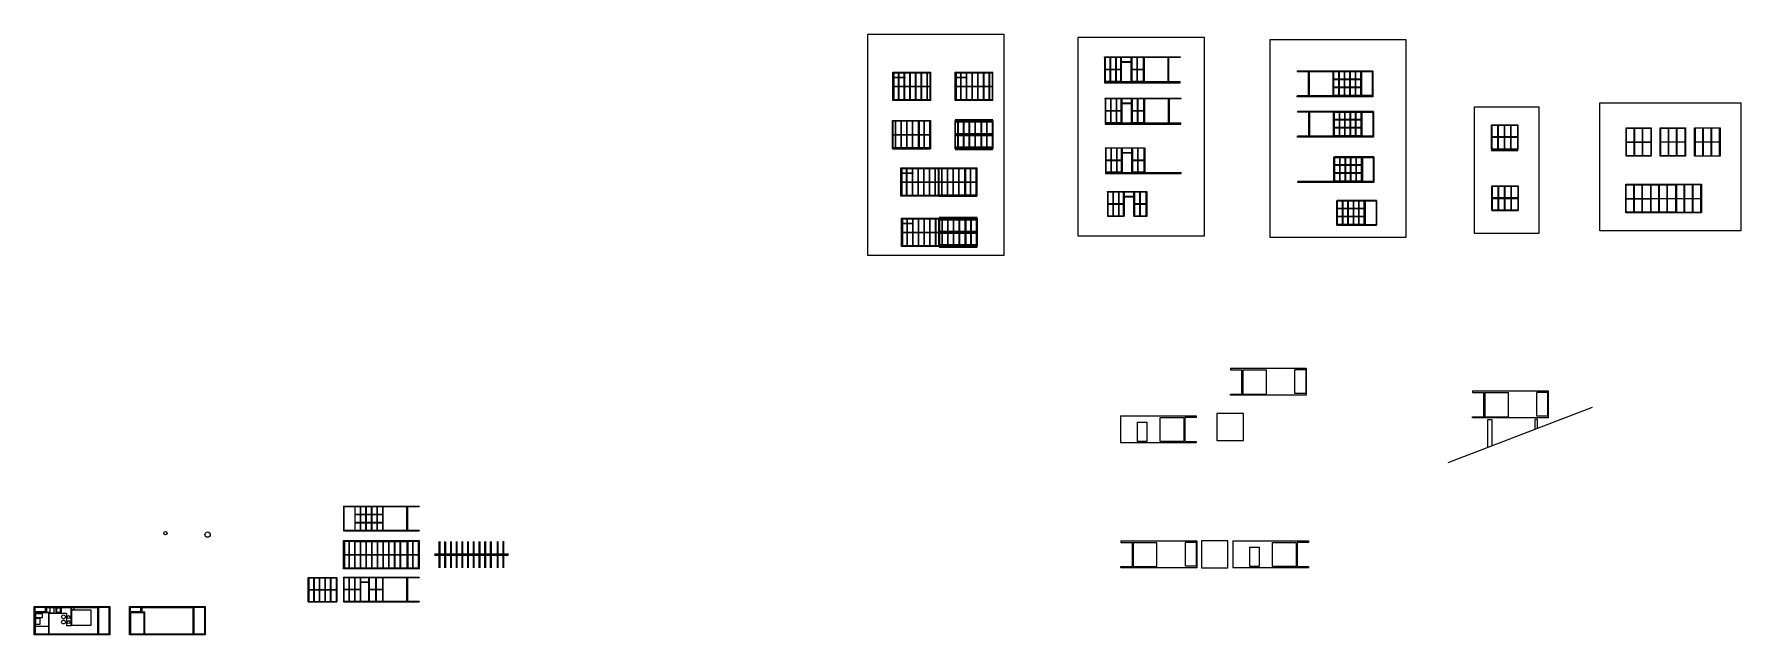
# Model space of a CAD drawing. Header units: millimetres. Extents: x 399 to 18428, y 50 to 6397.
import ezdxf

# ---------------------------------------------------------------- set-up
doc = ezdxf.new("R2010")
doc.units = ezdxf.units.MM

msp = doc.modelspace()

# ---------------------------------------------------------------- linework, layer by layer
for p, q in [((11707, 6156), (11707, 5896)), ((11707, 6151), (11707, 6156)), ((11707, 6156), (12507, 6156)), ((12507, 6151), (11707, 6151)), ((11712, 6156), (11712, 5896)), ((11767, 5896), (11767, 6156)), ((11772, 5896), (11772, 6156)), ((11827, 5896), (11827, 6156)), ((11832, 5896), (11832, 6156)), ((11877, 5896), (11877, 6156)), ((11882, 6156), (11882, 6151)), ((11887, 5896), (11887, 6156)), ((11987, 5896), (11987, 6156)), ((11992, 5896), (11992, 6156)), ((11992, 6156), (11992, 6151)), ((11997, 5896), (11997, 6156)), ((12050, 5896), (12050, 6156)), ((12055, 5896), (12055, 6156)), ((12117, 5896), (12117, 6156)), ((12122, 5896), (12122, 6156)), ((12122, 6156), (12122, 6151)), ((12127, 5896), (12127, 6156)), ((12377, 5896), (12377, 6156)), ((12382, 6156), (12382, 5896)), ((12387, 5896), (12387, 6156)), ((12507, 6156), (12507, 6151)), ((9471, 5696), (9471, 5996)), ((9471, 5996), (9481, 5996)), ((9471, 5991), (9871, 5991)), ((9481, 5986), (9471, 5986)), ((9476, 5996), (9476, 5696)), ((9481, 5996), (9481, 5696)), ((9481, 5996), (9591, 5996)), ((9871, 5986), (9481, 5986)), ((9531, 5696), (9531, 5996)), ((9536, 5696), (9536, 5996)), ((9591, 5996), (9871, 5996)), ((9591, 5696), (9591, 5996)), ((9596, 5696), (9596, 5996)), ((9651, 5696), (9651, 5996)), ((9656, 5696), (9656, 5996)), ((9711, 5696), (9711, 5996)), ((9716, 5696), (9716, 5996)), ((9771, 5696), (9771, 5996)), ((9776, 5696), (9776, 5996)), ((9831, 5696), (9831, 5996)), ((9836, 5696), (9836, 5996)), ((9866, 5696), (9866, 5996)), ((9871, 5986), (9871, 5996)), ((9871, 5706), (9871, 5986)), ((11707, 6028), (11887, 6028)), ((11707, 6023), (11887, 6023)), ((11887, 6107), (11987, 6107)), ((11887, 6102), (11987, 6102)), ((11987, 6028), (12127, 6028)), ((11987, 6023), (12127, 6023)), ((14540, 6005), (13740, 6005)), ((13740, 6005), (13740, 6000)), ((14540, 6000), (13740, 6000)), ((13860, 5745), (13860, 6005)), ((13865, 6005), (13865, 5745)), ((13870, 5745), (13870, 6005)), ((14120, 5745), (14120, 6005)), ((14125, 5745), (14125, 6005)), ((14130, 5745), (14130, 6005)), ((14183, 5745), (14183, 6005)), ((14188, 5745), (14188, 6005)), ((14241, 5745), (14241, 6005)), ((14246, 5745), (14246, 6005)), ((14299, 5745), (14299, 6005)), ((14304, 5745), (14304, 6005)), ((14357, 5745), (14357, 6005)), ((14362, 5745), (14362, 6005)), ((14415, 5745), (14415, 6005)), ((14420, 6005), (14420, 5745)), ((14535, 6005), (14535, 5745)), ((14540, 6005), (14540, 5745)), ((9476, 5941), (9596, 5941)), ((9596, 5936), (9476, 5936)), ((9476, 5848), (9871, 5848)), ((9476, 5843), (9871, 5843)), ((9596, 5941), (9596, 5936)), ((11707, 5901), (11887, 5901)), ((11887, 5896), (11877, 5896)), ((11987, 5901), (12127, 5901)), ((11987, 5896), (12127, 5896)), ((14420, 5920), (14120, 5920)), ((14420, 5915), (14120, 5915)), ((14420, 5835), (14120, 5835)), ((14420, 5830), (14120, 5830)), ((9471, 5706), (9871, 5706)), ((9471, 5702), (9871, 5702)), ((9871, 5696), (9471, 5696)), ((9596, 5706), (9596, 5706)), ((9871, 5696), (9871, 5706)), ((10253, 5706), (10253, 5706)), ((11712, 5719), (11712, 5459)), ((11712, 5714), (11712, 5719)), ((11712, 5591), (11892, 5591)), ((11717, 5719), (11717, 5459)), ((11772, 5459), (11772, 5719)), ((11777, 5459), (11777, 5719)), ((11832, 5459), (11832, 5719)), ((11837, 5459), (11837, 5719)), ((11882, 5459), (11882, 5719)), ((11887, 5719), (11887, 5714)), ((11892, 5459), (11892, 5719)), ((11892, 5670), (11992, 5670)), ((11892, 5665), (11992, 5665)), ((11992, 5459), (11992, 5719)), ((11992, 5591), (12132, 5591)), ((11997, 5459), (11997, 5719)), ((11997, 5719), (11997, 5714)), ((12002, 5459), (12002, 5719)), ((12055, 5459), (12055, 5719)), ((12060, 5459), (12060, 5719)), ((12122, 5459), (12122, 5719)), ((12127, 5459), (12127, 5719)), ((12127, 5719), (12127, 5714)), ((12132, 5459), (12132, 5719)), ((12382, 5459), (12382, 5719)), ((12387, 5719), (12387, 5459)), ((12392, 5459), (12392, 5719)), ((14540, 5750), (14120, 5750)), ((9467, 5186), (9467, 5486)), ((9467, 5486), (9867, 5486)), ((9867, 5481), (9467, 5481)), ((9857, 5476), (9467, 5476)), ((9472, 5186), (9472, 5486)), ((9497, 5186), (9497, 5486)), ((9502, 5186), (9502, 5486)), ((9557, 5186), (9557, 5483)), ((9562, 5186), (9562, 5486)), ((9617, 5186), (9617, 5486)), ((9622, 5186), (9622, 5486)), ((9677, 5186), (9677, 5486)), ((9682, 5186), (9682, 5486)), ((9737, 5486), (9737, 5186)), ((9742, 5186), (9742, 5486)), ((9747, 5486), (9747, 5186)), ((9797, 5486), (9797, 5186)), ((9802, 5486), (9802, 5186)), ((9857, 5486), (9857, 5186)), ((9857, 5476), (9867, 5476)), ((9862, 5486), (9862, 5186)), ((9867, 5486), (9867, 5186)), ((11712, 5586), (11892, 5586)), ((11712, 5464), (11892, 5464)), ((11892, 5459), (11882, 5459)), ((11992, 5586), (12132, 5586)), ((11992, 5464), (12132, 5464)), ((11992, 5459), (12132, 5459)), ((13866, 5319), (13866, 5579)), ((13871, 5579), (13871, 5319)), ((13876, 5319), (13876, 5579)), ((14126, 5319), (14126, 5579)), ((14426, 5494), (14126, 5494)), ((14426, 5489), (14126, 5489)), ((14131, 5319), (14131, 5579)), ((14136, 5319), (14136, 5579)), ((14188, 5319), (14188, 5579)), ((14193, 5319), (14193, 5579)), ((14245, 5319), (14245, 5579)), ((14250, 5319), (14250, 5579)), ((14302, 5319), (14302, 5579)), ((14307, 5319), (14307, 5579)), ((14359, 5319), (14359, 5579)), ((14364, 5319), (14364, 5579)), ((14416, 5319), (14416, 5579)), ((14421, 5319), (14421, 5579)), ((14426, 5579), (14426, 5319)), ((14541, 5579), (14541, 5319)), ((14546, 5579), (14546, 5319)), ((15794, 5180), (15794, 5440)), ((15794, 5440), (16074, 5440)), ((15794, 5435), (16074, 5435)), ((15799, 5440), (15799, 5180)), ((15862, 5180), (15862, 5440)), ((15867, 5180), (15867, 5440)), ((15930, 5180), (15930, 5440)), ((15935, 5180), (15935, 5440)), ((15998, 5180), (15998, 5440)), ((16003, 5180), (16003, 5440)), ((16069, 5440), (16069, 5180)), ((16074, 5440), (16074, 5180)), ((9467, 5338), (9862, 5338)), ((9467, 5333), (9862, 5333)), ((14426, 5409), (14126, 5409)), ((14426, 5404), (14126, 5404)), ((16074, 5313), (15794, 5313)), ((15794, 5308), (16074, 5308)), ((16074, 5308), (16074, 5313)), ((17216, 5407), (17481, 5407)), ((17216, 5107), (17216, 5407)), ((17216, 5402), (17481, 5402)), ((17216, 5259), (17481, 5259)), ((17216, 5254), (17481, 5254)), ((17221, 5107), (17221, 5407)), ((17302, 5107), (17302, 5407)), ((17307, 5107), (17307, 5407)), ((17388, 5107), (17388, 5407)), ((17393, 5107), (17393, 5407)), ((17476, 5407), (17476, 5107)), ((17481, 5407), (17481, 5107)), ((17577, 5407), (17842, 5407)), ((17577, 5107), (17577, 5407)), ((17577, 5402), (17842, 5402)), ((17577, 5259), (17842, 5259)), ((17842, 5254), (17577, 5254)), ((17582, 5107), (17582, 5407)), ((17663, 5107), (17663, 5407)), ((17668, 5107), (17668, 5407)), ((17749, 5107), (17749, 5407)), ((17754, 5107), (17754, 5407)), ((17837, 5407), (17837, 5107)), ((17842, 5407), (17842, 5107)), ((17842, 5259), (17842, 5254)), ((17939, 5407), (18209, 5407)), ((17939, 5107), (17939, 5407)), ((18209, 5402), (17939, 5402)), ((17939, 5259), (18209, 5259)), ((18209, 5254), (17939, 5254)), ((17944, 5407), (17944, 5107)), ((18027, 5107), (18027, 5407)), ((18032, 5107), (18032, 5407)), ((18115, 5107), (18115, 5407)), ((18120, 5107), (18120, 5407)), ((18204, 5107), (18204, 5407)), ((18204, 5402), (18209, 5402)), ((18209, 5407), (18209, 5107)), ((18209, 5259), (18209, 5254)), ((9867, 5196), (9467, 5196)), ((9467, 5191), (9867, 5191)), ((9467, 5186), (9867, 5186)), ((11715, 5196), (11715, 4936)), ((11715, 5191), (11715, 5196)), ((11715, 5068), (11895, 5068)), ((11715, 5063), (11895, 5063)), ((11720, 5196), (11720, 4936)), ((11775, 4936), (11775, 5196)), ((11780, 4936), (11780, 5196)), ((11835, 4936), (11835, 5196)), ((11840, 4936), (11840, 5196)), ((11885, 4936), (11885, 5196)), ((11890, 5196), (11890, 5191)), ((11895, 4936), (11895, 5196)), ((11895, 5147), (11995, 5147)), ((11895, 5142), (11995, 5142)), ((11995, 4936), (11995, 5196)), ((11995, 5068), (12135, 5068)), ((11995, 5063), (12135, 5063)), ((12000, 4936), (12000, 5196)), ((12000, 5196), (12000, 5191)), ((12005, 4936), (12005, 5196)), ((12058, 4936), (12058, 5196)), ((12063, 4936), (12063, 5196)), ((12125, 4936), (12125, 5196)), ((12130, 4936), (12130, 5196)), ((12130, 5196), (12130, 5191)), ((12135, 4936), (12135, 5196)), ((14130, 4840), (14130, 5100)), ((14135, 4840), (14135, 5100)), ((14140, 4840), (14140, 5100)), ((14192, 4840), (14192, 5100)), ((14197, 4840), (14197, 5100)), ((14249, 4840), (14249, 5100)), ((14254, 4840), (14254, 5100)), ((14306, 4840), (14306, 5100)), ((14311, 4840), (14311, 5100)), ((14363, 4840), (14363, 5100)), ((14368, 4840), (14368, 5100)), ((14420, 4840), (14420, 5100)), ((14425, 4840), (14425, 5100)), ((14430, 5100), (14430, 4840)), ((14545, 5100), (14545, 4840)), ((14550, 5100), (14550, 4840)), ((15794, 5185), (16074, 5185)), ((16074, 5178), (16074, 5178)), ((17481, 5112), (17216, 5112)), ((17481, 5107), (17216, 5107)), ((17842, 5112), (17577, 5112)), ((17842, 5107), (17577, 5107)), ((17939, 5112), (18209, 5112)), ((18209, 5107), (17939, 5107)), ((9556, 4685), (9556, 4985)), ((9556, 4985), (9566, 4985)), ((9556, 4980), (9956, 4980)), ((9566, 4975), (9556, 4975)), ((9561, 4985), (9561, 4685)), ((9561, 4930), (9681, 4930)), ((9681, 4925), (9561, 4925)), ((9566, 4985), (9566, 4685)), ((9566, 4985), (9676, 4985)), ((9956, 4975), (9566, 4975)), ((9616, 4685), (9616, 4985)), ((9621, 4685), (9621, 4985)), ((9676, 4985), (9956, 4985)), ((9676, 4685), (9676, 4985)), ((9681, 4685), (9681, 4985)), ((9681, 4930), (9681, 4925)), ((9736, 4685), (9736, 4985)), ((9741, 4685), (9741, 4985)), ((9796, 4685), (9796, 4985)), ((9801, 4685), (9801, 4985)), ((9856, 4685), (9856, 4985)), ((9861, 4685), (9861, 4985)), ((9916, 4685), (9916, 4985)), ((9921, 4685), (9921, 4985)), ((9951, 4685), (9951, 4985)), ((9956, 4975), (9956, 4985)), ((9956, 4685), (9956, 4985)), ((9956, 4985), (10356, 4985)), ((10356, 4980), (9956, 4980)), ((9956, 4695), (9956, 4975)), ((10346, 4975), (9956, 4975)), ((9961, 4685), (9961, 4985)), ((9986, 4685), (9986, 4985)), ((9991, 4685), (9991, 4985)), ((10046, 4685), (10046, 4983)), ((10051, 4685), (10051, 4985)), ((10106, 4685), (10106, 4985)), ((10111, 4685), (10111, 4985)), ((10166, 4685), (10166, 4985)), ((10171, 4685), (10171, 4985)), ((10226, 4985), (10226, 4685)), ((10231, 4685), (10231, 4985)), ((10236, 4985), (10236, 4685)), ((10286, 4985), (10286, 4685)), ((10291, 4985), (10291, 4685)), ((10346, 4985), (10346, 4685)), ((10346, 4975), (10356, 4975)), ((10351, 4985), (10351, 4685)), ((10356, 4985), (10356, 4685)), ((11715, 4941), (11895, 4941)), ((11895, 4936), (11885, 4936)), ((11995, 4941), (12135, 4941)), ((11995, 4936), (12135, 4936)), ((14430, 5015), (14130, 5015)), ((14430, 5010), (14130, 5010)), ((14430, 4930), (14130, 4930)), ((14430, 4925), (14130, 4925)), ((9556, 4695), (9956, 4695)), ((9556, 4690), (9956, 4690)), ((9561, 4837), (9956, 4837)), ((9561, 4832), (9956, 4832)), ((9681, 4695), (9681, 4695)), ((9956, 4837), (10351, 4837)), ((9956, 4832), (10351, 4832)), ((9956, 4685), (9956, 4695)), ((10356, 4695), (9956, 4695)), ((9956, 4690), (10356, 4690)), ((11737, 4733), (11737, 4473)), ((11737, 4728), (11737, 4733)), ((11742, 4733), (11742, 4473)), ((11797, 4473), (11797, 4733)), ((11802, 4473), (11802, 4733)), ((11857, 4473), (11857, 4733)), ((11862, 4473), (11862, 4733)), ((11907, 4473), (11907, 4733)), ((11912, 4733), (11912, 4728)), ((11917, 4473), (11917, 4733)), ((12017, 4473), (12017, 4733)), ((12022, 4473), (12022, 4733)), ((12022, 4733), (12022, 4728)), ((12027, 4473), (12027, 4733)), ((12080, 4473), (12080, 4733)), ((12085, 4473), (12085, 4733)), ((12147, 4473), (12147, 4733)), ((12152, 4473), (12152, 4733)), ((12152, 4733), (12152, 4728)), ((12157, 4473), (12157, 4733)), ((15797, 4534), (15797, 4794)), ((15797, 4794), (16077, 4794)), ((15797, 4789), (16077, 4789)), ((15802, 4794), (15802, 4534)), ((15865, 4534), (15865, 4794)), ((15870, 4534), (15870, 4794)), ((15933, 4534), (15933, 4794)), ((15938, 4534), (15938, 4794)), ((16001, 4534), (16001, 4794)), ((16006, 4534), (16006, 4794)), ((16072, 4794), (16072, 4534)), ((16077, 4794), (16077, 4534)), ((17212, 4810), (17477, 4810)), ((17212, 4510), (17212, 4810)), ((17212, 4805), (17477, 4805)), ((17217, 4510), (17217, 4810)), ((17298, 4510), (17298, 4810)), ((17303, 4510), (17303, 4810)), ((17384, 4510), (17384, 4810)), ((17389, 4510), (17389, 4810)), ((17472, 4810), (17472, 4510)), ((17477, 4810), (17477, 4510)), ((17477, 4810), (17742, 4810)), ((17477, 4510), (17477, 4810)), ((17477, 4805), (17742, 4805)), ((17482, 4510), (17482, 4810)), ((17563, 4510), (17563, 4810)), ((17568, 4510), (17568, 4810)), ((17649, 4510), (17649, 4810)), ((17654, 4510), (17654, 4810)), ((17737, 4810), (17737, 4510)), ((17742, 4810), (17742, 4510)), ((17742, 4810), (18012, 4810)), ((17742, 4510), (17742, 4810)), ((18012, 4805), (17742, 4805)), ((17747, 4810), (17747, 4510)), ((17830, 4510), (17830, 4810)), ((17835, 4510), (17835, 4810)), ((17918, 4510), (17918, 4810)), ((17923, 4510), (17923, 4810)), ((18007, 4510), (18007, 4810)), ((18007, 4805), (18012, 4805)), ((18012, 4810), (18012, 4510)), ((9956, 4685), (9556, 4685)), ((9956, 4685), (10356, 4685)), ((11737, 4606), (11917, 4606)), ((11737, 4601), (11917, 4601)), ((11917, 4684), (12017, 4684)), ((11917, 4679), (12017, 4679)), ((12017, 4606), (12157, 4606)), ((12017, 4601), (12157, 4601)), ((14159, 4380), (14159, 4640)), ((14459, 4555), (14159, 4555)), ((14459, 4550), (14159, 4550)), ((14164, 4380), (14164, 4640)), ((14169, 4380), (14169, 4640)), ((14221, 4380), (14221, 4640)), ((14226, 4380), (14226, 4640)), ((14278, 4380), (14278, 4640)), ((14283, 4380), (14283, 4640)), ((14335, 4380), (14335, 4640)), ((14340, 4380), (14340, 4640)), ((14392, 4380), (14392, 4640)), ((14397, 4380), (14397, 4640)), ((14449, 4380), (14449, 4640)), ((14454, 4380), (14454, 4640)), ((14459, 4640), (14459, 4380)), ((14574, 4640), (14574, 4380)), ((14579, 4640), (14579, 4380)), ((16077, 4667), (15797, 4667)), ((15797, 4662), (16077, 4662)), ((15797, 4539), (16077, 4539)), ((15797, 4534), (16077, 4534)), ((16077, 4662), (16077, 4667)), ((17212, 4662), (17477, 4662)), ((17212, 4657), (17477, 4657)), ((17477, 4515), (17212, 4515)), ((17477, 4510), (17212, 4510)), ((17477, 4662), (17742, 4662)), ((17742, 4657), (17477, 4657)), ((17742, 4515), (17477, 4515)), ((17742, 4510), (17477, 4510)), ((17742, 4662), (17742, 4657)), ((17742, 4662), (18012, 4662)), ((18012, 4657), (17742, 4657)), ((17742, 4515), (18012, 4515)), ((18012, 4510), (17742, 4510)), ((18012, 4662), (18012, 4657)), ((11737, 4478), (11917, 4478)), ((11737, 4473), (11907, 4473)), ((11917, 4473), (11907, 4473)), ((12017, 4478), (12157, 4478)), ((12017, 4473), (12157, 4473)), ((14459, 4470), (14159, 4470)), ((14459, 4465), (14159, 4465)), ((9686, 4163), (9686, 4163)), ((13037, 2867), (13837, 2867)), ((13037, 2867), (13037, 2849)), ((13037, 2849), (13157, 2849)), ((13157, 2594), (13157, 2849)), ((13167, 2849), (13417, 2849)), ((13167, 2849), (13167, 2594)), ((13417, 2594), (13417, 2849)), ((13832, 2849), (13717, 2849)), ((13717, 2599), (13717, 2849)), ((13832, 2849), (13832, 2599)), ((13837, 2867), (13837, 2582)), ((13037, 2582), (13037, 2594)), ((13037, 2594), (13157, 2594)), ((13837, 2582), (13037, 2582)), ((13167, 2594), (13417, 2594)), ((13832, 2599), (13717, 2599)), ((15592, 2627), (16392, 2627)), ((15592, 2627), (15592, 2609)), ((15592, 2609), (15712, 2609)), ((15712, 2354), (15712, 2609)), ((15722, 2609), (15972, 2609)), ((15722, 2609), (15722, 2354)), ((15972, 2354), (15972, 2609)), ((16387, 2609), (16272, 2609)), ((16272, 2359), (16272, 2609)), ((16387, 2609), (16387, 2359)), ((16392, 2627), (16392, 2342)), ((11874, 2364), (11874, 2079)), ((11874, 2364), (12674, 2364)), ((12294, 2091), (12294, 2346)), ((12294, 2346), (12544, 2346)), ((12544, 2346), (12544, 2091)), ((12674, 2346), (12554, 2346)), ((12554, 2346), (12554, 2091)), ((12674, 2364), (12674, 2346)), ((12893, 2387), (12893, 2102)), ((13173, 2387), (12893, 2387)), ((13173, 2102), (13173, 2387)), ((16857, 2453), (15332, 1868)), ((15592, 2342), (15592, 2354)), ((15592, 2354), (15712, 2354)), ((15722, 2354), (15972, 2354)), ((16387, 2359), (16272, 2359)), ((12054, 2091), (12054, 2297)), ((12054, 2297), (12154, 2297)), ((12154, 2297), (12154, 2091)), ((16392, 2342), (15592, 2342)), ((15755, 2030), (15755, 2326)), ((15755, 2326), (15797, 2326)), ((15797, 2326), (15797, 2047)), ((16251, 2326), (16251, 2221)), ((16281, 2326), (16251, 2326)), ((16281, 2232), (16281, 2326)), ((12674, 2079), (11874, 2079)), ((12054, 2091), (12054, 2091)), ((12154, 2091), (12054, 2091)), ((12544, 2091), (12294, 2091)), ((12554, 2091), (12674, 2091)), ((12674, 2091), (12674, 2079)), ((12893, 2102), (13173, 2102)), ((3666, 1410), (4466, 1410)), ((3666, 1410), (3666, 1150)), ((3666, 1405), (4466, 1405)), ((3671, 1405), (3671, 1155)), ((3786, 1410), (3786, 1150)), ((3786, 1325), (4086, 1325)), ((3786, 1320), (4086, 1320)), ((3791, 1150), (3791, 1410)), ((3845, 1150), (3845, 1410)), ((3850, 1150), (3850, 1410)), ((3904, 1150), (3904, 1410)), ((3909, 1150), (3909, 1410)), ((3963, 1150), (3963, 1410)), ((3968, 1150), (3968, 1410)), ((4022, 1150), (4022, 1410)), ((4027, 1150), (4027, 1410)), ((4081, 1150), (4081, 1410)), ((4086, 1150), (4086, 1410)), ((4336, 1150), (4336, 1410)), ((4341, 1410), (4341, 1150)), ((4346, 1150), (4346, 1410)), ((4466, 1410), (4466, 1405)), ((3666, 1155), (4466, 1155)), ((3666, 1150), (4466, 1150)), ((3666, 1150), (4336, 1150)), ((3786, 1240), (4086, 1240)), ((3786, 1235), (4086, 1235)), ((3786, 1150), (3791, 1150)), ((4466, 1155), (4466, 1150)), ((3666, 747), (3666, 1047)), ((3666, 1047), (3676, 1047)), ((3666, 1042), (4466, 1042)), ((3676, 1037), (3666, 1037)), ((3671, 1037), (3671, 757)), ((3676, 1047), (3786, 1047)), ((3676, 1037), (3676, 757)), ((3796, 1037), (3676, 1037)), ((3726, 757), (3726, 1037)), ((3731, 757), (3731, 1037)), ((3786, 1047), (4466, 1047)), ((3786, 757), (3786, 1037)), ((3791, 757), (3791, 1037)), ((3796, 1037), (4336, 1037)), ((3846, 757), (3846, 1037)), ((3851, 757), (3851, 1037)), ((3906, 757), (3906, 1037)), ((3911, 757), (3911, 1037)), ((3966, 757), (3966, 1037)), ((3971, 757), (3971, 1037)), ((4026, 757), (4026, 1037)), ((4031, 757), (4031, 1037)), ((4086, 757), (4086, 1037)), ((4091, 757), (4091, 1037)), ((4146, 757), (4146, 1037)), ((4151, 757), (4151, 1037)), ((4206, 757), (4206, 1037)), ((4211, 757), (4211, 1037)), ((4266, 757), (4266, 1037)), ((4271, 757), (4271, 1037)), ((4336, 1037), (4336, 757)), ((4336, 1037), (4346, 1037)), ((4341, 757), (4341, 1037)), ((4456, 1037), (4346, 1037)), ((4346, 1037), (4346, 757)), ((4396, 1037), (4396, 757)), ((4401, 1037), (4401, 757)), ((4456, 1037), (4456, 757)), ((4456, 1037), (4466, 1037)), ((4461, 1037), (4461, 757)), ((4466, 1047), (4466, 747)), ((5409, 902), (4629, 902)), ((4679, 757), (4679, 1037)), ((4689, 757), (4689, 1037)), ((4739, 757), (4739, 1037)), ((4749, 757), (4749, 1034)), ((4799, 757), (4799, 1037)), ((4809, 757), (4809, 1037)), ((4859, 757), (4859, 1037)), ((4869, 757), (4869, 1037)), ((4919, 757), (4919, 1037)), ((4929, 757), (4929, 1037)), ((4979, 757), (4979, 1037)), ((4989, 757), (4989, 1037)), ((5039, 757), (5039, 1037)), ((5049, 757), (5049, 1037)), ((5099, 757), (5099, 1037)), ((5109, 757), (5109, 1037)), ((5159, 757), (5159, 1037)), ((5169, 757), (5169, 1037)), ((5219, 757), (5219, 1037)), ((5229, 757), (5229, 1037)), ((5289, 1037), (5289, 757)), ((5299, 1037), (5299, 757)), ((5349, 1037), (5349, 757)), ((5359, 757), (5359, 1038)), ((11880, 1044), (12680, 1044)), ((11880, 1044), (11880, 1026)), ((11880, 1026), (12000, 1026)), ((12000, 771), (12000, 1026)), ((12010, 1026), (12260, 1026)), ((12010, 1026), (12010, 771)), ((12260, 771), (12260, 1026)), ((12675, 1026), (12560, 1026)), ((12560, 776), (12560, 1026)), ((12675, 1026), (12675, 776)), ((12680, 1044), (12680, 759)), ((12730, 1044), (12730, 759)), ((13010, 1044), (12730, 1044)), ((13010, 759), (13010, 1044)), ((13060, 1044), (13060, 759)), ((13060, 1044), (13860, 1044)), ((13240, 771), (13240, 977)), ((13240, 977), (13340, 977)), ((13340, 977), (13340, 771)), ((13480, 771), (13480, 1026)), ((13480, 1026), (13730, 1026)), ((13730, 1026), (13730, 771)), ((13860, 1026), (13740, 1026)), ((13740, 1026), (13740, 771)), ((13860, 1044), (13860, 1026)), ((3676, 757), (3666, 757)), ((3666, 752), (4466, 752)), ((4466, 747), (3666, 747)), ((3676, 899), (4456, 899)), ((3676, 894), (4456, 894)), ((3676, 757), (3791, 757)), ((3791, 757), (3791, 757)), ((3791, 757), (3846, 757)), ((3846, 757), (3851, 757)), ((3851, 757), (3906, 757)), ((3906, 757), (3911, 757)), ((3911, 757), (3966, 757)), ((3966, 757), (3971, 757)), ((3971, 757), (4026, 757)), ((4026, 757), (4031, 757)), ((4031, 757), (4086, 757)), ((4086, 757), (4091, 757)), ((4091, 757), (4146, 757)), ((4146, 757), (4151, 757)), ((4151, 757), (4206, 757)), ((4206, 757), (4211, 757)), ((4211, 757), (4266, 757)), ((4266, 757), (4271, 757)), ((4271, 757), (4336, 757)), ((4336, 757), (4346, 757)), ((4346, 757), (4456, 757)), ((4456, 757), (4466, 757)), ((4629, 892), (5409, 892)), ((4679, 757), (4679, 892)), ((11880, 759), (11880, 771)), ((11880, 771), (12000, 771)), ((12680, 759), (11880, 759)), ((12010, 771), (12260, 771)), ((12675, 776), (12560, 776)), ((12730, 759), (13010, 759)), ((13860, 759), (13060, 759)), ((13240, 771), (13240, 771)), ((13340, 771), (13240, 771)), ((13730, 771), (13480, 771)), ((13740, 771), (13860, 771)), ((13860, 771), (13860, 759)), ((3295, 397), (3295, 657)), ((3295, 657), (3595, 657)), ((3295, 652), (3595, 652)), ((3300, 657), (3300, 397)), ((3354, 397), (3354, 657)), ((3359, 397), (3359, 657)), ((3413, 397), (3413, 657)), ((3418, 397), (3418, 657)), ((3472, 397), (3472, 657)), ((3477, 397), (3477, 657)), ((3531, 397), (3531, 657)), ((3536, 397), (3536, 657)), ((3590, 657), (3590, 397)), ((3595, 657), (3595, 397)), ((3666, 660), (4466, 660)), ((3666, 660), (3666, 400)), ((3666, 655), (4466, 655)), ((3671, 655), (3671, 405)), ((3726, 400), (3726, 660)), ((3731, 400), (3731, 660)), ((3786, 400), (3786, 660)), ((3791, 400), (3791, 660)), ((3846, 400), (3846, 660)), ((3851, 400), (3851, 660)), ((3851, 611), (3936, 611)), ((3851, 606), (3936, 606)), ((3936, 400), (3936, 660)), ((3941, 400), (3941, 660)), ((4009, 400), (4009, 660)), ((4014, 400), (4014, 660)), ((4081, 400), (4081, 660)), ((4086, 400), (4086, 660)), ((4336, 400), (4336, 660)), ((4341, 660), (4341, 400)), ((4346, 400), (4346, 660)), ((4466, 660), (4466, 655)), ((3295, 529), (3595, 529)), ((3295, 524), (3595, 524)), ((3295, 402), (3595, 402)), ((3295, 397), (3595, 397)), ((3666, 533), (3851, 533)), ((3666, 528), (3851, 528)), ((3666, 405), (4466, 405)), ((3666, 400), (4466, 400)), ((3666, 400), (4336, 400)), ((3936, 533), (4086, 533)), ((3936, 528), (4086, 528)), ((3941, 405), (3941, 400)), ((4466, 405), (4466, 400)), ((399, 50), (399, 350)), ((399, 350), (409, 350)), ((409, 350), (519, 350)), ((409, 295), (409, 340)), ((519, 340), (409, 340)), ((409, 295), (519, 295)), ((409, 285), (409, 60)), ((409, 285), (554, 285)), ((415, 276), (415, 231)), ((415, 276), (484, 276)), ((484, 231), (415, 231)), ((415, 221), (415, 163)), ((464, 221), (415, 221)), ((464, 163), (464, 221)), ((484, 276), (484, 231)), ((519, 350), (1199, 350)), ((519, 295), (519, 340)), ((529, 340), (1069, 340)), ((529, 340), (529, 290)), ((529, 290), (559, 290)), ((554, 60), (554, 285)), ((559, 60), (559, 290)), ((559, 280), (739, 280)), ((565, 336), (565, 283)), ((609, 336), (565, 336)), ((565, 283), (609, 283)), ((609, 283), (609, 336)), ((688, 331), (628, 331)), ((628, 331), (628, 291)), ((628, 291), (688, 291)), ((634, 333), (634, 288)), ((679, 333), (634, 333)), ((634, 288), (679, 288)), ((679, 288), (679, 333)), ((688, 291), (688, 331)), ((739, 280), (739, 150)), ((789, 150), (789, 340)), ((792, 313), (792, 338)), ((792, 338), (817, 338)), ((817, 313), (792, 313)), ((792, 311), (792, 151)), ((1002, 311), (792, 311)), ((817, 338), (817, 313)), ((1002, 151), (1002, 311)), ((1069, 340), (1069, 60)), ((1189, 340), (1079, 340)), ((1079, 340), (1079, 60)), ((1189, 340), (1189, 60)), ((1199, 350), (1199, 50)), ((1407, 50), (1407, 350)), ((1407, 350), (1417, 350)), ((1417, 350), (1527, 350)), ((1417, 295), (1417, 340)), ((1527, 340), (1417, 340)), ((1417, 295), (1527, 295)), ((1417, 285), (1417, 60)), ((1417, 285), (1562, 285)), ((1527, 350), (2207, 350)), ((1527, 295), (1527, 340)), ((1537, 340), (2077, 340)), ((1537, 340), (1537, 290)), ((1567, 290), (1537, 290)), ((1562, 60), (1562, 285)), ((1567, 60), (1567, 290)), ((1817, 340), (1817, 350)), ((1817, 350), (1827, 340)), ((1817, 340), (1827, 350)), ((1827, 340), (1817, 340)), ((1827, 350), (1827, 340)), ((1827, 340), (2077, 350)), ((2087, 350), (2077, 340)), ((2077, 340), (2077, 350)), ((2077, 350), (2087, 340)), ((2077, 340), (2077, 60)), ((2077, 340), (2087, 340)), ((2087, 340), (2077, 60)), ((2087, 340), (2087, 350)), ((2197, 340), (2087, 340)), ((2087, 340), (2087, 60)), ((2197, 340), (2197, 60)), ((2207, 350), (2207, 50)), ((1199, 50), (399, 50)), ((409, 140), (554, 140)), ((409, 60), (554, 60)), ((415, 163), (464, 163)), ((559, 60), (1069, 60)), ((739, 150), (789, 150)), ((792, 151), (1002, 151)), ((1079, 60), (1189, 60)), ((2207, 50), (1407, 50)), ((1417, 60), (1562, 60)), ((1567, 60), (2077, 60)), ((1587, 50), (1587, 60)), ((1587, 60), (1597, 50)), ((1587, 50), (1597, 60)), ((1597, 50), (1587, 50)), ((1597, 60), (1597, 50)), ((1597, 50), (1682, 60)), ((1682, 60), (1682, 50)), ((1682, 60), (1692, 60)), ((1692, 60), (1682, 50)), ((1692, 50), (1682, 60)), ((1692, 50), (1692, 60)), ((1817, 50), (1817, 60)), ((1817, 60), (1827, 50)), ((1817, 50), (1827, 60)), ((1827, 50), (1817, 50)), ((1827, 60), (1827, 50)), ((2077, 60), (1827, 50)), ((2077, 60), (2077, 50)), ((2077, 50), (2087, 60)), ((2087, 50), (2077, 60)), ((2077, 60), (2087, 60)), ((2087, 60), (2197, 60)), ((2087, 60), (2087, 50))]:
    msp.add_line(p, q)
at = {"color": 3}
for p, q in [((10128, 5696), (10128, 5996)), ((10133, 5996), (10133, 5696)), ((10138, 5996), (10138, 5696)), ((10188, 5696), (10188, 5996)), ((10193, 5696), (10193, 5996)), ((10248, 5696), (10248, 5996)), ((10253, 5696), (10253, 5996)), ((10308, 5696), (10308, 5996)), ((10313, 5696), (10313, 5996)), ((10368, 5696), (10368, 5996)), ((10373, 5696), (10373, 5996)), ((10428, 5696), (10428, 5996)), ((10433, 5696), (10433, 5996)), ((10488, 5696), (10488, 5996)), ((10493, 5696), (10493, 5996)), ((10523, 5696), (10523, 5996)), ((10528, 5696), (10528, 5996)), ((10128, 5186), (10128, 5486)), ((10133, 5186), (10133, 5486)), ((10158, 5186), (10158, 5486)), ((10163, 5186), (10163, 5486)), ((10218, 5186), (10218, 5483)), ((10223, 5186), (10223, 5486)), ((10278, 5186), (10278, 5486)), ((10283, 5186), (10283, 5486)), ((10338, 5186), (10338, 5486)), ((10343, 5186), (10343, 5486)), ((10398, 5486), (10398, 5186)), ((10403, 5186), (10403, 5486)), ((10408, 5486), (10408, 5186)), ((10458, 5486), (10458, 5186)), ((10463, 5486), (10463, 5186)), ((10518, 5486), (10518, 5186)), ((10523, 5486), (10523, 5186)), ((10528, 5486), (10528, 5186)), ((9561, 4153), (9561, 4453)), ((9566, 4453), (9566, 4153)), ((9571, 4453), (9571, 4153)), ((9621, 4153), (9621, 4453)), ((9626, 4153), (9626, 4453)), ((9681, 4153), (9681, 4453)), ((9686, 4153), (9686, 4453)), ((9741, 4153), (9741, 4453)), ((9746, 4153), (9746, 4453)), ((9801, 4153), (9801, 4453)), ((9806, 4153), (9806, 4453)), ((9861, 4153), (9861, 4453)), ((9866, 4153), (9866, 4453)), ((9921, 4153), (9921, 4453)), ((9926, 4153), (9926, 4453)), ((9956, 4153), (9956, 4453)), ((9961, 4153), (9961, 4453)), ((9961, 4153), (9961, 4453)), ((9966, 4153), (9966, 4453)), ((9991, 4153), (9991, 4453)), ((9996, 4153), (9996, 4453)), ((10051, 4153), (10051, 4450)), ((10056, 4153), (10056, 4453)), ((10111, 4153), (10111, 4453)), ((10116, 4153), (10116, 4453)), ((10171, 4153), (10171, 4453)), ((10176, 4153), (10176, 4453)), ((10231, 4453), (10231, 4153)), ((10236, 4153), (10236, 4453)), ((10241, 4453), (10241, 4153)), ((10291, 4453), (10291, 4153)), ((10296, 4453), (10296, 4153)), ((10351, 4453), (10351, 4153)), ((10356, 4453), (10356, 4153)), ((10361, 4453), (10361, 4153))]:
    msp.add_line(p, q, dxfattribs=at)
at = {"color": 6}
for p, q in [((10128, 5996), (10528, 5996)), ((10128, 5991), (10528, 5991)), ((10528, 5986), (10128, 5986)), ((10133, 5941), (10253, 5941)), ((10253, 5936), (10133, 5936)), ((10133, 5848), (10528, 5848)), ((10133, 5843), (10528, 5843)), ((11707, 5894), (11707, 5884)), ((11707, 5884), (12507, 5884)), ((12507, 5884), (12507, 5894)), ((10128, 5706), (10528, 5706)), ((10128, 5702), (10528, 5702)), ((10528, 5696), (10128, 5696)), ((13740, 5733), (13740, 5743)), ((14540, 5733), (13740, 5733)), ((14540, 5743), (14540, 5733)), ((11712, 5457), (11712, 5447)), ((11712, 5447), (12512, 5447)), ((12512, 5447), (12512, 5457)), ((13746, 5307), (13746, 5317)), ((14546, 5307), (13746, 5307)), ((14546, 5317), (14546, 5307)), ((15794, 5178), (15794, 5168)), ((15794, 5168), (16074, 5168)), ((16074, 5168), (16074, 5178)), ((11715, 4934), (11715, 4924)), ((11715, 4924), (12515, 4924)), ((12515, 4924), (12515, 4934)), ((13750, 4828), (13750, 4838)), ((14550, 4828), (13750, 4828)), ((14550, 4838), (14550, 4828)), ((9561, 4453), (9961, 4453)), ((9561, 4448), (9961, 4448)), ((9961, 4443), (9561, 4443)), ((9566, 4398), (9686, 4398)), ((9686, 4393), (9566, 4393)), ((9561, 4163), (9961, 4163)), ((9561, 4158), (9961, 4158)), ((9961, 4153), (9561, 4153)), ((9566, 4305), (9961, 4305)), ((9566, 4300), (9961, 4300))]:
    msp.add_line(p, q, dxfattribs=at)
at = {"color": 2, "true_color": 0xf1eb1f}
for p, q in [((11707, 5896), (12507, 5896)), ((11707, 5896), (11707, 5894)), ((11707, 5894), (12507, 5894)), ((11712, 5459), (12512, 5459)), ((11712, 5459), (11712, 5457)), ((11712, 5457), (12512, 5457)), ((14131, 5579), (13746, 5579)), ((13746, 5579), (13746, 5574)), ((14131, 5574), (13746, 5574)), ((11715, 4936), (12515, 4936)), ((11715, 4936), (11715, 4934)), ((11715, 4934), (12515, 4934))]:
    msp.add_line(p, q, dxfattribs=at)
at = {"color": 2}
for p, q in [((12507, 5894), (12507, 5896)), ((14540, 5745), (13740, 5745)), ((13740, 5743), (13740, 5745)), ((14540, 5743), (13740, 5743)), ((14540, 5745), (14540, 5743)), ((12512, 5457), (12512, 5459)), ((14546, 5319), (13746, 5319)), ((13746, 5317), (13746, 5319)), ((14546, 5317), (13746, 5317)), ((14546, 5319), (14546, 5317)), ((15794, 5180), (16074, 5180)), ((15794, 5180), (15794, 5178)), ((16074, 5178), (15794, 5178)), ((16074, 5178), (16074, 5180)), ((12515, 4934), (12515, 4936)), ((14550, 4840), (13750, 4840)), ((13750, 4838), (13750, 4840)), ((14550, 4838), (13750, 4838)), ((14550, 4840), (14550, 4838))]:
    msp.add_line(p, q, dxfattribs=at)
at = {"color": 217, "true_color": 0x93278f}
for p, q in [((11712, 5719), (11997, 5719)), ((11997, 5714), (11712, 5714)), ((14546, 5579), (14421, 5579)), ((14421, 5574), (14546, 5574)), ((14546, 5574), (14546, 5579)), ((11715, 5196), (12000, 5196)), ((12000, 5191), (11715, 5191)), ((14550, 5100), (14425, 5100)), ((14425, 5095), (14550, 5095)), ((14550, 5095), (14550, 5100)), ((11737, 4733), (12022, 4733)), ((12022, 4728), (11737, 4728)), ((14579, 4640), (14454, 4640)), ((14454, 4635), (14579, 4635)), ((14579, 4635), (14579, 4640))]:
    msp.add_line(p, q, dxfattribs=at)
at = {"color": 152, "true_color": 0x2776bb}
for p, q in [((11997, 5719), (12127, 5719)), ((12127, 5714), (11997, 5714)), ((12000, 5196), (12130, 5196)), ((12130, 5191), (12000, 5191)), ((12022, 4733), (12152, 4733)), ((12152, 4728), (12022, 4728))]:
    msp.add_line(p, q, dxfattribs=at)
at = {"color": 41, "true_color": 0xf4ee51}
for p, q in [((12127, 5719), (12512, 5719)), ((12512, 5714), (12127, 5714)), ((12512, 5719), (12512, 5714))]:
    msp.add_line(p, q, dxfattribs=at)
at = {"color": 6, "lineweight": 53}
for p, q in [((10128, 5486), (10528, 5486)), ((10528, 5481), (10128, 5481)), ((10528, 5476), (10128, 5476)), ((10128, 5338), (10523, 5338)), ((10128, 5333), (10523, 5333)), ((10528, 5196), (10128, 5196)), ((10128, 5191), (10528, 5191)), ((10128, 5186), (10528, 5186)), ((9961, 4453), (10361, 4453)), ((10361, 4448), (9961, 4448)), ((10361, 4443), (9961, 4443)), ((9961, 4305), (10356, 4305)), ((9961, 4300), (10356, 4300)), ((10361, 4163), (9961, 4163)), ((9961, 4158), (10361, 4158)), ((9961, 4153), (10361, 4153))]:
    msp.add_line(p, q, dxfattribs=at)
at = {"color": 5}
for p, q in [((14421, 5579), (14131, 5579)), ((14131, 5574), (14421, 5574)), ((14421, 5574), (14421, 5579)), ((14425, 5100), (14135, 5100)), ((14135, 5095), (14425, 5095)), ((14425, 5095), (14425, 5100)), ((14454, 4640), (14164, 4640)), ((14164, 4635), (14454, 4635)), ((14454, 4635), (14454, 4640))]:
    msp.add_line(p, q, dxfattribs=at)
at = {"color": 240, "true_color": 0xed1f24}
for p, q in [((14421, 5324), (14126, 5324)), ((14126, 5324), (14126, 5319)), ((14421, 5324), (14421, 5319)), ((14130, 4845), (14130, 4840)), ((14425, 4845), (14425, 4840)), ((14159, 4385), (14159, 4380)), ((14454, 4385), (14454, 4380))]:
    msp.add_line(p, q, dxfattribs=at)
at = {"color": 4}
for p, q in [((14421, 5324), (14546, 5324)), ((14546, 5324), (14546, 5319)), ((14425, 4845), (14550, 4845)), ((14550, 4845), (14550, 4840)), ((14454, 4385), (14579, 4385)), ((14454, 4380), (14579, 4380)), ((14579, 4385), (14579, 4380))]:
    msp.add_line(p, q, dxfattribs=at)
at = {"color": 1}
for p, q in [((14425, 4845), (14130, 4845)), ((14454, 4385), (14159, 4385)), ((14159, 4380), (14454, 4380))]:
    msp.add_line(p, q, dxfattribs=at)
for points in [[(9205, 6397), (10643, 6397), (10643, 4057), (9205, 4057)], [(11427, 6364), (12759, 6364), (12759, 4263), (11427, 4263)], [(13456, 6340), (14890, 6340), (14890, 4248), (13456, 4248)], [(15614, 5629), (16294, 5629), (16294, 4291), (15614, 4291)], [(16938, 5672), (18428, 5672), (18428, 4317), (16938, 4317)]]:
    msp.add_lwpolyline(points, close=True)
for points in [[(11882, 5896), (11882, 5896), (11882, 6156)], [(11887, 5459), (11887, 5459), (11887, 5719)], [(11890, 4936), (11890, 4936), (11890, 5196)], [(11912, 4473), (11912, 4473), (11912, 4733)]]:
    msp.add_lwpolyline(points)
for centre, radius in [((1786, 1125), 17.4), ((2231, 1109), 28.1), ((709, 240), 20), ((709, 185), 20), ((763, 238), 15), ((764, 185), 15)]:
    msp.add_circle(centre, radius)

doc.saveas('drawing.dxf')
